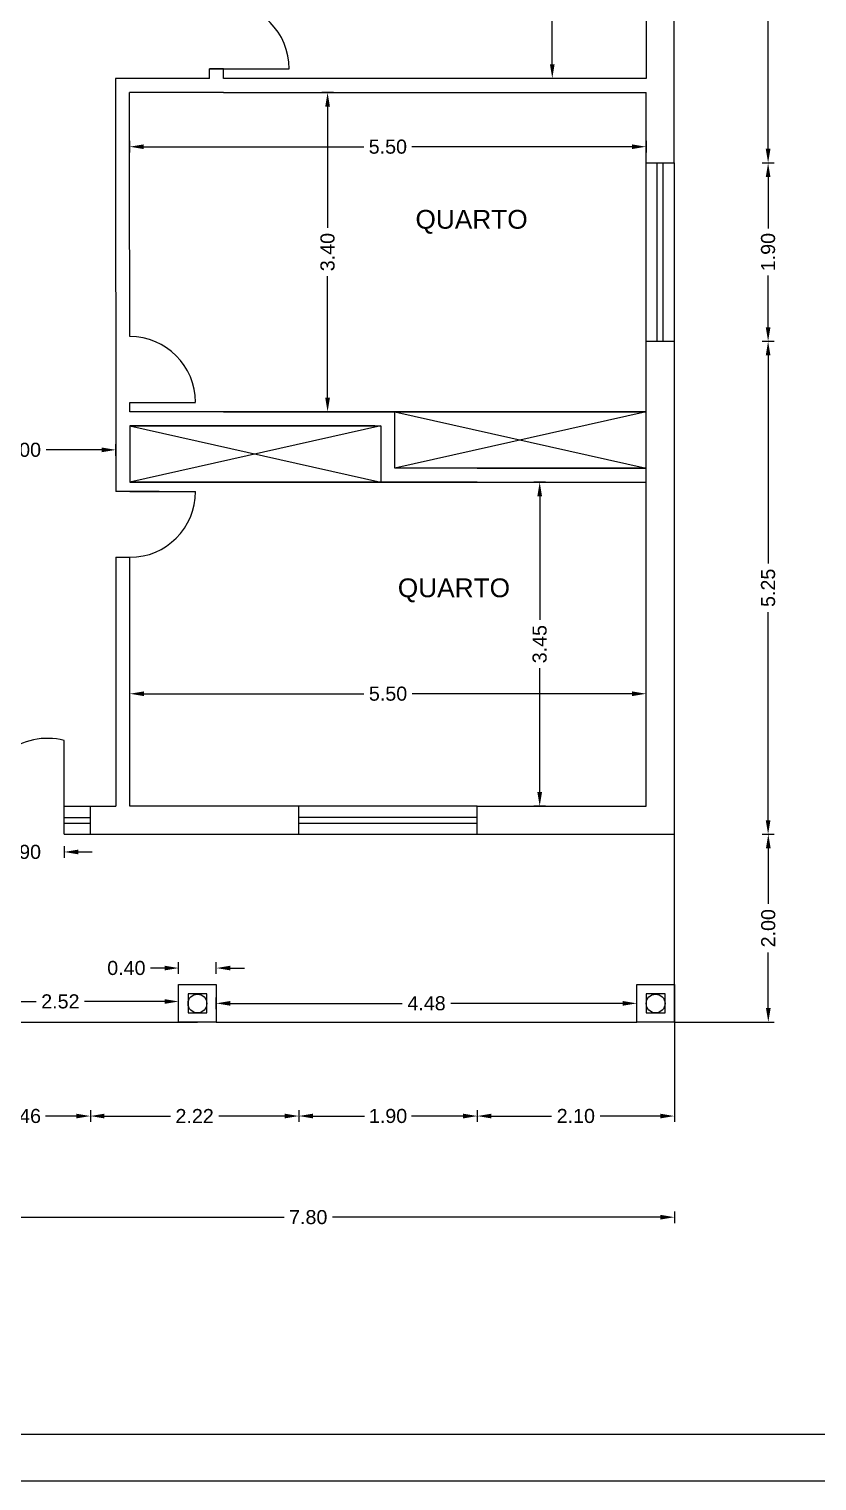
# Model space of a CAD drawing. Header units: millimetres. Extents: x 1315 to 1720, y -131 to -50.
# Drawn here: x 1503.96 to 1512.35, y -130.65 to -115.19 of the extents above; entities that cross this region are included whole.
import ezdxf

# ---------------------------------------------------------------- set-up
doc = ezdxf.new("R2010")
doc.units = ezdxf.units.MM
doc.linetypes.add('JIS_02_2.0', pattern=[3, 2, -1])
doc.layers.add('cotas', color=1, linetype='Continuous')
doc.styles.get("Standard").update_dxf_attribs({"font": 'ARIALUNI.TTF', "height": 0.22})
doc.dimstyles.get("Standard").update_dxf_attribs({"dimtxt": 0.15, "dimasz": 0.15, "dimexe": 0.0625, "dimexo": 0.0625, "dimgap": 0.0625, "dimtad": 0, "dimzin": 0, "dimdsep": 46, "dimtxsty": 'Standard', "dimcen": 2.5, "dimclrd": 256, "dimclre": 256, "dimclrt": 256, "dimazin": 0, "dimtfac": 1, "dimtofl": 0, "dimtmove": 0, "dimatfit": 3, "dimfxl": 0.0625, "dimfxlon": 1, "dimtolj": 1, "dimtzin": 0, "dimlwd": -1, "dimlwe": -1, "dimarcsym": 0})

# ---------------------------------------------------------------- blocks, each defined once
blk = doc.blocks.new('*D11')
at = {"layer": 'cotas', "transparency": 16777216}
for p, q in [((1511.768, -110.915), (1511.893, -110.915)), ((1511.83, -111.065), (1511.83, -113.507)), ((1511.83, -116.465), (1511.83, -114.022)), ((1511.768, -116.615), (1511.893, -116.615))]:
    blk.add_line(p, q, dxfattribs=at)
for points in [[(1511.805, -111.065), (1511.855, -111.065), (1511.83, -110.915)], [(1511.805, -116.465), (1511.855, -116.465), (1511.83, -116.615)]]:
    blk.add_solid(points, dxfattribs=at)
at = {"layer": 'Defpoints', "color": 0, "transparency": 16777216}
for p in [(1510.83, -110.915), (1510.83, -116.615), (1511.83, -116.615)]:
    blk.add_point(p, dxfattribs=at)
at = {"layer": 'cotas', "transparency": 16777216, "insert": (1511.83, -113.765), "char_height": 0.15, "attachment_point": 5, "rotation": 90}
blk.add_mtext('\\A1;5.70', dxfattribs=at)
blk = doc.blocks.new('*D12')
at = {"layer": 'cotas', "transparency": 16777216}
for p, q in [((1511.768, -116.615), (1511.893, -116.615)), ((1511.768, -118.515), (1511.893, -118.515))]:
    blk.add_line(p, q, dxfattribs=at)
at = {"layer": 'cotas', "lineweight": -2, "transparency": 16777216}
for p, q in [((1511.83, -116.765), (1511.83, -117.315)), ((1511.83, -118.365), (1511.83, -117.815))]:
    blk.add_line(p, q, dxfattribs=at)
at = {"layer": 'cotas', "transparency": 16777216}
for points in [[(1511.805, -116.765), (1511.855, -116.765), (1511.83, -116.615)], [(1511.805, -118.365), (1511.855, -118.365), (1511.83, -118.515)]]:
    blk.add_solid(points, dxfattribs=at)
at = {"layer": 'Defpoints', "color": 0, "transparency": 16777216}
for p in [(1510.83, -116.615), (1510.83, -118.515), (1511.83, -118.515)]:
    blk.add_point(p, dxfattribs=at)
at = {"layer": 'cotas', "transparency": 16777216, "insert": (1511.83, -117.565), "char_height": 0.15, "attachment_point": 5, "rotation": 90}
blk.add_mtext('\\A1;1.90', dxfattribs=at)
blk = doc.blocks.new('*D38')
at = {"layer": 'cotas', "transparency": 16777216}
for p, q in [((1511.768, -118.515), (1511.893, -118.515)), ((1511.83, -118.665), (1511.83, -120.882)), ((1511.83, -123.615), (1511.83, -121.398)), ((1511.768, -123.765), (1511.893, -123.765))]:
    blk.add_line(p, q, dxfattribs=at)
for points in [[(1511.805, -118.665), (1511.855, -118.665), (1511.83, -118.515)], [(1511.805, -123.615), (1511.855, -123.615), (1511.83, -123.765)]]:
    blk.add_solid(points, dxfattribs=at)
at = {"layer": 'Defpoints', "color": 0, "transparency": 16777216}
for p in [(1510.83, -118.515), (1510.83, -123.765), (1511.83, -123.765)]:
    blk.add_point(p, dxfattribs=at)
at = {"layer": 'cotas', "transparency": 16777216, "insert": (1511.83, -121.14), "char_height": 0.15, "attachment_point": 5, "rotation": 90}
blk.add_mtext('\\A1;5.25', dxfattribs=at)
blk = doc.blocks.new('*D39')
at = {"layer": 'cotas', "transparency": 16777216}
for p, q in [((1511.769, -123.765), (1511.894, -123.765)), ((1511.832, -123.915), (1511.832, -124.506)), ((1511.832, -125.615), (1511.832, -125.023)), ((1511.769, -125.765), (1511.894, -125.765))]:
    blk.add_line(p, q, dxfattribs=at)
for points in [[(1511.807, -123.915), (1511.857, -123.915), (1511.832, -123.765)], [(1511.807, -125.615), (1511.857, -125.615), (1511.832, -125.765)]]:
    blk.add_solid(points, dxfattribs=at)
at = {"layer": 'Defpoints', "color": 0, "transparency": 16777216}
for p in [(1510.83, -123.765), (1510.832, -125.765), (1511.832, -125.765)]:
    blk.add_point(p, dxfattribs=at)
at = {"layer": 'cotas', "transparency": 16777216, "insert": (1511.832, -124.765), "char_height": 0.15, "attachment_point": 5, "rotation": 90}
blk.add_mtext('\\A1;2.00', dxfattribs=at)
blk = doc.blocks.new('*D40')
at = {"layer": 'cotas', "transparency": 16777216}
for p, q in [((1505.952, -125.627), (1505.952, -125.502)), ((1510.432, -125.627), (1510.432, -125.502)), ((1506.102, -125.565), (1507.931, -125.565)), ((1510.282, -125.565), (1508.452, -125.565))]:
    blk.add_line(p, q, dxfattribs=at)
for points in [[(1506.102, -125.54), (1506.102, -125.59), (1505.952, -125.565)], [(1510.282, -125.54), (1510.282, -125.59), (1510.432, -125.565)]]:
    blk.add_solid(points, dxfattribs=at)
at = {"layer": 'Defpoints', "color": 0, "transparency": 16777216}
for p in [(1510.432, -125.565), (1505.952, -125.765), (1510.432, -125.765)]:
    blk.add_point(p, dxfattribs=at)
at = {"layer": 'cotas', "transparency": 16777216, "insert": (1508.192, -125.565), "char_height": 0.15, "attachment_point": 5}
blk.add_mtext('\\A1;4.48', dxfattribs=at)
blk = doc.blocks.new('*D41')
at = {"layer": 'cotas', "transparency": 16777216}
for p, q in [((1503.032, -125.608), (1503.032, -125.483)), ((1503.182, -125.545), (1504.034, -125.545)), ((1505.402, -125.545), (1504.55, -125.545)), ((1505.552, -125.608), (1505.552, -125.483))]:
    blk.add_line(p, q, dxfattribs=at)
for points in [[(1503.182, -125.52), (1503.182, -125.57), (1503.032, -125.545)], [(1505.402, -125.52), (1505.402, -125.57), (1505.552, -125.545)]]:
    blk.add_solid(points, dxfattribs=at)
at = {"layer": 'Defpoints', "color": 0, "transparency": 16777216}
for p in [(1505.552, -125.545), (1503.032, -125.765), (1505.552, -125.765)]:
    blk.add_point(p, dxfattribs=at)
at = {"layer": 'cotas', "transparency": 16777216, "insert": (1504.292, -125.545), "char_height": 0.15, "attachment_point": 5}
blk.add_mtext('\\A1;2.52', dxfattribs=at)
blk = doc.blocks.new('*D42')
at = {"layer": 'cotas', "transparency": 16777216}
for p, q in [((1503.282, -123.953), (1503.132, -123.953)), ((1503.432, -123.89), (1503.432, -124.015)), ((1504.332, -123.89), (1504.332, -124.015)), ((1504.482, -123.953), (1504.632, -123.953))]:
    blk.add_line(p, q, dxfattribs=at)
for points in [[(1503.282, -123.928), (1503.282, -123.978), (1503.432, -123.953)], [(1504.482, -123.928), (1504.482, -123.978), (1504.332, -123.953)]]:
    blk.add_solid(points, dxfattribs=at)
at = {"layer": 'Defpoints', "color": 0, "transparency": 16777216}
for p in [(1503.432, -123.765), (1504.332, -123.765), (1504.332, -123.953)]:
    blk.add_point(p, dxfattribs=at)
at = {"layer": 'cotas', "transparency": 16777216, "insert": (1503.882, -123.953), "char_height": 0.15, "attachment_point": 5}
blk.add_mtext('\\A1;0.90', dxfattribs=at)
blk = doc.blocks.new('*D43')
at = {"layer": 'cotas', "transparency": 16777216}
for p, q in [((1505.032, -122.33), (1505.032, -122.205)), ((1505.182, -122.268), (1507.525, -122.268)), ((1510.382, -122.268), (1508.039, -122.268)), ((1510.532, -122.33), (1510.532, -122.205))]:
    blk.add_line(p, q, dxfattribs=at)
for points in [[(1505.182, -122.243), (1505.182, -122.293), (1505.032, -122.268)], [(1510.382, -122.243), (1510.382, -122.293), (1510.532, -122.268)]]:
    blk.add_solid(points, dxfattribs=at)
at = {"layer": 'Defpoints', "color": 0, "transparency": 16777216}
for p in [(1510.532, -122.268), (1505.032, -123.465), (1510.532, -123.465)]:
    blk.add_point(p, dxfattribs=at)
at = {"layer": 'cotas', "transparency": 16777216, "insert": (1507.782, -122.268), "char_height": 0.15, "attachment_point": 5}
blk.add_mtext('\\A1;5.50', dxfattribs=at)
blk = doc.blocks.new('*D44')
at = {"layer": 'cotas', "transparency": 16777216}
for p, q in [((1509.46, -120.015), (1509.335, -120.015)), ((1509.397, -120.165), (1509.397, -121.482)), ((1509.397, -123.315), (1509.397, -121.997)), ((1509.46, -123.465), (1509.335, -123.465))]:
    blk.add_line(p, q, dxfattribs=at)
for points in [[(1509.372, -120.165), (1509.422, -120.165), (1509.397, -120.015)], [(1509.372, -123.315), (1509.422, -123.315), (1509.397, -123.465)]]:
    blk.add_solid(points, dxfattribs=at)
at = {"layer": 'Defpoints', "color": 0, "transparency": 16777216}
for p in [(1510.532, -120.015), (1509.397, -123.465), (1510.532, -123.465)]:
    blk.add_point(p, dxfattribs=at)
at = {"layer": 'cotas', "transparency": 16777216, "insert": (1509.397, -121.74), "char_height": 0.15, "attachment_point": 5, "rotation": 90}
blk.add_mtext('\\A1;3.45', dxfattribs=at)
blk = doc.blocks.new('*D53')
at = {"layer": 'cotas', "color": 0, "transparency": 16777216}
for p, q in [((1509.593, -106.915), (1509.468, -106.915)), ((1509.531, -107.065), (1509.531, -111.057)), ((1509.531, -115.565), (1509.531, -111.572)), ((1509.593, -115.715), (1509.468, -115.715))]:
    blk.add_line(p, q, dxfattribs=at)
for points in [[(1509.506, -107.065), (1509.556, -107.065), (1509.531, -106.915)], [(1509.506, -115.565), (1509.556, -115.565), (1509.531, -115.715)]]:
    blk.add_solid(points, dxfattribs=at)
at = {"layer": 'Defpoints', "color": 0, "transparency": 16777216}
for p in [(1510.53, -106.915), (1509.531, -115.715), (1510.53, -115.715)]:
    blk.add_point(p, dxfattribs=at)
at = {"layer": 'cotas', "transparency": 16777216, "insert": (1509.531, -111.315), "char_height": 0.15, "attachment_point": 5, "rotation": 90}
blk.add_mtext('\\A1;8.80', dxfattribs=at)
blk = doc.blocks.new('*D54')
at = {"layer": 'cotas', "transparency": 16777216}
for p, q in [((1507.201, -115.865), (1507.076, -115.865)), ((1507.138, -116.015), (1507.138, -117.308)), ((1507.138, -119.115), (1507.138, -117.822)), ((1507.201, -119.265), (1507.076, -119.265))]:
    blk.add_line(p, q, dxfattribs=at)
for points in [[(1507.113, -116.015), (1507.163, -116.015), (1507.138, -115.865)], [(1507.113, -119.115), (1507.163, -119.115), (1507.138, -119.265)]]:
    blk.add_solid(points, dxfattribs=at)
at = {"layer": 'Defpoints', "color": 0, "transparency": 16777216}
for p in [(1507.138, -115.865), (1507.781, -115.865), (1507.781, -119.265)]:
    blk.add_point(p, dxfattribs=at)
at = {"layer": 'cotas', "transparency": 16777216, "insert": (1507.138, -117.565), "char_height": 0.15, "attachment_point": 5, "rotation": 90}
blk.add_mtext('\\A1;3.40', dxfattribs=at)
blk = doc.blocks.new('*D62')
at = {"layer": 'cotas', "transparency": 16777216}
for p, q in [((1502.882, -119.734), (1502.882, -119.609)), ((1504.882, -119.734), (1504.882, -119.609)), ((1503.032, -119.671), (1503.623, -119.671)), ((1504.732, -119.671), (1504.14, -119.671))]:
    blk.add_line(p, q, dxfattribs=at)
for points in [[(1503.032, -119.646), (1503.032, -119.696), (1502.882, -119.671)], [(1504.732, -119.646), (1504.732, -119.696), (1504.882, -119.671)]]:
    blk.add_solid(points, dxfattribs=at)
at = {"layer": 'Defpoints', "color": 0, "transparency": 16777216}
for p in [(1502.882, -119.671), (1502.882, -120.115), (1504.882, -120.115)]:
    blk.add_point(p, dxfattribs=at)
at = {"layer": 'cotas', "transparency": 16777216, "insert": (1503.882, -119.671), "char_height": 0.15, "attachment_point": 5}
blk.add_mtext('\\A1;2.00', dxfattribs=at)
blk = doc.blocks.new('*D65')
at = {"layer": 'cotas', "transparency": 16777216}
for p, q in [((1508.732, -126.702), (1508.732, -126.827)), ((1508.882, -126.765), (1509.523, -126.765)), ((1510.682, -126.765), (1510.04, -126.765)), ((1510.832, -126.702), (1510.832, -126.827))]:
    blk.add_line(p, q, dxfattribs=at)
for points in [[(1508.882, -126.74), (1508.882, -126.79), (1508.732, -126.765)], [(1510.682, -126.74), (1510.682, -126.79), (1510.832, -126.765)]]:
    blk.add_solid(points, dxfattribs=at)
at = {"layer": 'Defpoints', "color": 0, "transparency": 16777216}
for p in [(1508.732, -123.765), (1510.832, -123.765), (1510.832, -126.765)]:
    blk.add_point(p, dxfattribs=at)
at = {"layer": 'cotas', "transparency": 16777216, "insert": (1509.782, -126.765), "char_height": 0.15, "attachment_point": 5}
blk.add_mtext('\\A1;2.10', dxfattribs=at)
blk = doc.blocks.new('*D66')
at = {"layer": 'cotas', "transparency": 16777216}
for p, q in [((1506.832, -126.702), (1506.832, -126.827)), ((1506.982, -126.765), (1507.532, -126.765)), ((1508.582, -126.765), (1508.032, -126.765)), ((1508.732, -126.702), (1508.732, -126.827))]:
    blk.add_line(p, q, dxfattribs=at)
for points in [[(1506.982, -126.74), (1506.982, -126.79), (1506.832, -126.765)], [(1508.582, -126.74), (1508.582, -126.79), (1508.732, -126.765)]]:
    blk.add_solid(points, dxfattribs=at)
at = {"layer": 'Defpoints', "color": 0, "transparency": 16777216}
for p in [(1506.832, -123.765), (1508.732, -123.765), (1508.732, -126.765)]:
    blk.add_point(p, dxfattribs=at)
at = {"layer": 'cotas', "transparency": 16777216, "insert": (1507.782, -126.765), "char_height": 0.15, "attachment_point": 5}
blk.add_mtext('\\A1;1.90', dxfattribs=at)
blk = doc.blocks.new('*D67')
at = {"layer": 'cotas', "transparency": 16777216}
for p, q in [((1504.612, -126.702), (1504.612, -126.827)), ((1504.762, -126.765), (1505.464, -126.765)), ((1506.682, -126.765), (1505.98, -126.765)), ((1506.832, -126.702), (1506.832, -126.827))]:
    blk.add_line(p, q, dxfattribs=at)
for points in [[(1504.762, -126.74), (1504.762, -126.79), (1504.612, -126.765)], [(1506.682, -126.74), (1506.682, -126.79), (1506.832, -126.765)]]:
    blk.add_solid(points, dxfattribs=at)
at = {"layer": 'Defpoints', "color": 0, "transparency": 16777216}
for p in [(1504.612, -123.465), (1506.832, -123.465), (1504.612, -126.765)]:
    blk.add_point(p, dxfattribs=at)
at = {"layer": 'cotas', "transparency": 16777216, "insert": (1505.722, -126.765), "char_height": 0.15, "attachment_point": 5}
blk.add_mtext('\\A1;2.22', dxfattribs=at)
blk = doc.blocks.new('*D68')
at = {"layer": 'cotas', "transparency": 16777216}
for p, q in [((1503.152, -126.702), (1503.152, -126.827)), ((1503.302, -126.765), (1503.631, -126.765)), ((1504.462, -126.765), (1504.132, -126.765)), ((1504.612, -126.702), (1504.612, -126.827))]:
    blk.add_line(p, q, dxfattribs=at)
for points in [[(1503.302, -126.74), (1503.302, -126.79), (1503.152, -126.765)], [(1504.462, -126.74), (1504.462, -126.79), (1504.612, -126.765)]]:
    blk.add_solid(points, dxfattribs=at)
at = {"layer": 'Defpoints', "color": 0, "transparency": 16777216}
for p in [(1503.152, -123.765), (1504.612, -123.765), (1503.152, -126.765)]:
    blk.add_point(p, dxfattribs=at)
at = {"layer": 'cotas', "transparency": 16777216, "insert": (1503.882, -126.765), "char_height": 0.15, "attachment_point": 5}
blk.add_mtext('\\A1;1.46', dxfattribs=at)
blk = doc.blocks.new('*D14')
at = {"layer": 'cotas', "transparency": 16777216}
for p, q in [((1503.032, -127.78), (1503.032, -127.905)), ((1503.182, -127.842), (1506.675, -127.842)), ((1510.682, -127.842), (1507.189, -127.842)), ((1510.832, -127.78), (1510.832, -127.905))]:
    blk.add_line(p, q, dxfattribs=at)
for points in [[(1503.182, -127.817), (1503.182, -127.867), (1503.032, -127.842)], [(1510.682, -127.817), (1510.682, -127.867), (1510.832, -127.842)]]:
    blk.add_solid(points, dxfattribs=at)
at = {"layer": 'Defpoints', "color": 0, "transparency": 16777216}
for p in [(1503.032, -125.765), (1510.832, -125.765), (1510.832, -127.842)]:
    blk.add_point(p, dxfattribs=at)
at = {"layer": 'cotas', "transparency": 16777216, "insert": (1506.932, -127.842), "char_height": 0.15, "attachment_point": 5}
blk.add_mtext('\\A1;7.80', dxfattribs=at)
blk = doc.blocks.new('*D74')
at = {"layer": 'cotas', "transparency": 16777216}
for p, q in [((1505.03, -116.381), (1505.03, -116.506)), ((1510.53, -116.381), (1510.53, -116.506)), ((1505.18, -116.443), (1507.523, -116.443)), ((1510.38, -116.443), (1508.037, -116.443))]:
    blk.add_line(p, q, dxfattribs=at)
for points in [[(1505.18, -116.418), (1505.18, -116.468), (1505.03, -116.443)], [(1510.38, -116.418), (1510.38, -116.468), (1510.53, -116.443)]]:
    blk.add_solid(points, dxfattribs=at)
at = {"layer": 'Defpoints', "color": 0, "transparency": 16777216}
for p in [(1505.03, -115.865), (1510.53, -115.865), (1510.53, -116.443)]:
    blk.add_point(p, dxfattribs=at)
at = {"layer": 'cotas', "transparency": 16777216, "insert": (1507.78, -116.443), "char_height": 0.15, "attachment_point": 5}
blk.add_mtext('\\A1;5.50', dxfattribs=at)
blk = doc.blocks.new('*D80')
at = {"layer": 'cotas', "transparency": 16777216}
for p, q in [((1505.402, -125.189), (1505.252, -125.189)), ((1505.552, -125.251), (1505.552, -125.126)), ((1505.952, -125.251), (1505.952, -125.126)), ((1506.102, -125.189), (1506.252, -125.189))]:
    blk.add_line(p, q, dxfattribs=at)
for points in [[(1505.402, -125.164), (1505.402, -125.214), (1505.552, -125.189)], [(1506.102, -125.164), (1506.102, -125.214), (1505.952, -125.189)]]:
    blk.add_solid(points, dxfattribs=at)
at = {"layer": 'Defpoints', "color": 0, "transparency": 16777216}
for p in [(1505.552, -125.189), (1505.552, -125.365), (1505.952, -125.365)]:
    blk.add_point(p, dxfattribs=at)
at = {"layer": 'cotas', "transparency": 16777216, "insert": (1504.995, -125.189), "char_height": 0.15, "attachment_point": 5}
blk.add_mtext('\\A1;0.40', dxfattribs=at)

msp = doc.modelspace()

# ---------------------------------------------------------------- linework, layer by layer
at = {"color": 3}
for p, q in [((1510.53, -110.915), (1510.53, -115.715)), ((1510.83, -116.615), (1510.83, -110.915)), ((1506.03, -115.615), (1505.88, -115.615)), ((1505.88, -115.615), (1506.03, -115.615)), ((1505.88, -115.715), (1505.88, -115.615)), ((1506.03, -115.715), (1506.03, -115.615)), ((1506.03, -115.615), (1506.73, -115.615)), ((1505.03, -115.715), (1504.88, -115.715)), ((1504.88, -115.715), (1504.88, -115.865)), ((1505.88, -115.715), (1505.03, -115.715)), ((1510.53, -115.715), (1506.03, -115.715)), ((1510.53, -115.715), (1510.53, -115.715)), ((1504.88, -115.865), (1504.882, -120.115)), ((1505.03, -116.615), (1505.03, -115.865)), ((1506.03, -115.865), (1505.03, -115.865)), ((1506.03, -115.865), (1510.53, -115.865)), ((1510.53, -115.865), (1510.53, -115.865)), ((1510.53, -116.615), (1510.53, -115.865)), ((1505.032, -118.465), (1505.03, -116.615)), ((1510.53, -118.515), (1510.53, -116.615)), ((1510.53, -116.615), (1510.83, -116.615)), ((1510.65, -118.515), (1510.65, -116.615)), ((1510.71, -116.615), (1510.71, -118.515)), ((1510.83, -116.615), (1510.83, -118.515)), ((1510.53, -119.765), (1510.53, -118.515)), ((1510.53, -118.515), (1510.83, -118.515)), ((1510.832, -123.765), (1510.832, -118.515)), ((1505.032, -119.265), (1505.032, -119.165)), ((1505.032, -119.165), (1505.732, -119.165)), ((1510.53, -119.265), (1505.031, -119.265)), ((1506.03, -119.265), (1510.53, -119.265)), ((1507.856, -119.865), (1507.856, -119.265)), ((1510.53, -119.265), (1507.856, -119.865)), ((1507.856, -119.265), (1510.531, -119.865)), ((1507.641, -119.415), (1505.031, -119.415)), ((1505.031, -119.415), (1507.656, -119.415)), ((1505.031, -119.415), (1507.666, -119.415)), ((1505.031, -119.415), (1507.706, -119.415)), ((1507.706, -119.415), (1505.031, -120.015)), ((1505.031, -119.415), (1507.706, -120.015)), ((1505.031, -119.415), (1505.032, -120.015)), ((1506.03, -119.415), (1507.641, -119.415)), ((1507.706, -119.415), (1507.706, -120.015)), ((1510.53, -119.765), (1510.53, -119.765)), ((1510.532, -120.015), (1510.53, -119.765)), ((1510.531, -119.865), (1507.856, -119.865)), ((1510.531, -119.865), (1507.906, -119.865)), ((1508.732, -119.865), (1507.92, -119.865)), ((1508.732, -119.865), (1510.531, -119.865)), ((1505.032, -120.115), (1504.882, -120.115)), ((1508.732, -120.015), (1505.031, -120.015)), ((1505.031, -120.015), (1510.532, -120.015)), ((1505.031, -120.015), (1507.641, -120.015)), ((1505.345, -120.115), (1505.032, -120.115)), ((1505.032, -120.115), (1505.732, -120.115)), ((1510.532, -123.465), (1510.532, -120.015)), ((1504.882, -120.815), (1504.882, -122.635)), ((1504.882, -120.815), (1505.032, -120.815)), ((1505.032, -122.4), (1505.032, -120.815)), ((1505.032, -123.465), (1505.032, -122.4)), ((1504.882, -122.635), (1504.882, -123.465)), ((1504.332, -123.465), (1504.332, -122.765)), ((1504.332, -123.465), (1504.812, -123.465)), ((1504.332, -123.765), (1504.332, -123.465)), ((1504.612, -123.765), (1504.612, -123.465)), ((1504.812, -123.465), (1504.882, -123.465)), ((1505.182, -123.465), (1505.032, -123.465)), ((1505.589, -123.465), (1505.182, -123.465)), ((1506.832, -123.465), (1505.589, -123.465)), ((1506.832, -123.765), (1506.832, -123.465)), ((1508.732, -123.465), (1506.832, -123.465)), ((1508.732, -123.765), (1508.732, -123.465)), ((1508.732, -123.465), (1510.532, -123.465)), ((1510.532, -123.465), (1510.532, -123.465)), ((1510.832, -123.765), (1510.832, -123.465)), ((1504.332, -123.585), (1504.612, -123.585)), ((1504.332, -123.645), (1504.612, -123.645)), ((1508.732, -123.585), (1506.832, -123.585)), ((1506.832, -123.645), (1508.732, -123.645)), ((1504.332, -123.765), (1504.332, -123.765)), ((1504.332, -123.765), (1504.612, -123.765)), ((1504.612, -123.765), (1506.832, -123.765)), ((1506.832, -123.765), (1508.732, -123.765)), ((1506.832, -123.765), (1510.832, -123.765)), ((1510.832, -123.765), (1510.832, -123.765)), ((1510.832, -125.765), (1510.832, -123.765)), ((1503.032, -125.765), (1505.552, -125.765)), ((1503.032, -125.765), (1505.552, -125.765)), ((1505.552, -125.765), (1505.752, -125.765)), ((1505.952, -125.765), (1510.432, -125.765)), ((1510.832, -125.765), (1510.508, -125.765))]:
    msp.add_line(p, q, dxfattribs=at)
at = {"color": 30}
msp.add_line((1493.2, -130.151), (1532.2, -130.151), dxfattribs=at)
msp.add_line((1490.7, -130.651), (1532.7, -130.651))
at = {"color": 3}
for points in [[(1505.552, -125.765), (1505.552, -125.365), (1505.952, -125.365), (1505.952, -125.765)], [(1510.432, -125.765), (1510.432, -125.365), (1510.832, -125.365), (1510.832, -125.765)], [(1505.852, -125.665), (1505.852, -125.465), (1505.652, -125.465), (1505.652, -125.665)], [(1510.732, -125.665), (1510.732, -125.465), (1510.532, -125.465), (1510.532, -125.665)]]:
    msp.add_lwpolyline(points, close=True, dxfattribs=at)
for centre in [(1505.752, -125.567), (1510.632, -125.567)]:
    msp.add_circle(centre, 0.1, dxfattribs=at)
for centre, radius, start, end in [((1506.03, -115.615), 0.7, 0, 90), ((1505.032, -119.165), 0.7, 0.0462, 90), ((1505.032, -120.115), 0.7, 270, 0), ((1504.154, -123.465), 0.722, 75.75, 180)]:
    msp.add_arc(centre, radius, start, end, dxfattribs=at)
at = {"layer": 'cotas', "color": 3}
msp.add_line((1510.53, -118.515), (1510.83, -118.515), dxfattribs=at)
at = {"layer": 'cotas'}
for q in [(1511.832, -125.765), (1510.832, -126.765)]:
    msp.add_line((1510.832, -125.765), q, dxfattribs=at)

# ---------------------------------------------------------------- texts
at = {"linetype": 'JIS_02_2.0', "lineweight": 100, "ltscale": 0.05, "char_height": 0.2, "attachment_point": 1}
for insert in [(1508.074, -117.116), (1507.886, -121.04)]:
    msp.add_mtext_dynamic_manual_height_columns('QUARTO', width=1.66933, gutter_width=88.691, heights=[0], dxfattribs=dict(at, insert=insert))

# ---------------------------------------------------------------- dimensions: what is measured, and where the dimension line sits
at = {"layer": 'cotas'}
for base, p1, p2, override, picture, middle in [((1509.531, -115.715), (1510.53, -106.915), (1510.53, -115.715), {"dimclrd": 0, "dimclre": 0}, '*D53', (1509.531, -111.315)), ((1511.83, -118.515), (1510.83, -116.615), (1510.83, -118.515), {"dimlwd": 65534}, '*D12', (1511.83, -117.565))]:
    dim = msp.add_linear_dim(base=base, p1=p1, p2=p2, angle=90, dimstyle='Standard', override=override, dxfattribs=at)
    dim.commit()
    dim.dimension.update_dxf_attribs({"geometry": picture, "text_midpoint": middle})
for base, p1, p2, picture, middle in [((1511.83, -116.615), (1510.83, -110.915), (1510.83, -116.615), '*D11', (1511.83, -113.765)), ((1507.138, -115.865), (1507.781, -119.265), (1507.781, -115.865), '*D54', (1507.138, -117.565)), ((1511.83, -123.765), (1510.83, -118.515), (1510.83, -123.765), '*D38', (1511.83, -121.14)), ((1509.397, -123.465), (1510.532, -120.015), (1510.532, -123.465), '*D44', (1509.397, -121.74)), ((1511.832, -125.765), (1510.83, -123.765), (1510.832, -125.765), '*D39', (1511.832, -124.765))]:
    dim = msp.add_linear_dim(base=base, p1=p1, p2=p2, angle=90, dimstyle='Standard', dxfattribs=at)
    dim.commit()
    dim.dimension.update_dxf_attribs({"geometry": picture, "text_midpoint": middle})
for base, p1, p2, picture, middle in [((1510.53, -116.443), (1505.03, -115.865), (1510.53, -115.865), '*D74', (1507.78, -116.443)), ((1502.882, -119.671), (1504.882, -120.115), (1502.882, -120.115), '*D62', (1503.882, -119.671)), ((1510.532, -122.268), (1505.032, -123.465), (1510.532, -123.465), '*D43', (1507.782, -122.268)), ((1504.612, -126.765), (1506.832, -123.465), (1504.612, -123.465), '*D67', (1505.722, -126.765)), ((1504.332, -123.953), (1503.432, -123.765), (1504.332, -123.765), '*D42', (1503.882, -123.953)), ((1503.152, -126.765), (1504.612, -123.765), (1503.152, -123.765), '*D68', (1503.882, -126.765)), ((1508.732, -126.765), (1506.832, -123.765), (1508.732, -123.765), '*D66', (1507.782, -126.765)), ((1510.832, -126.765), (1508.732, -123.765), (1510.832, -123.765), '*D65', (1509.782, -126.765)), ((1505.552, -125.189), (1505.952, -125.365), (1505.552, -125.365), '*D80', (1504.995, -125.189)), ((1505.552, -125.545), (1503.032, -125.765), (1505.552, -125.765), '*D41', (1504.292, -125.545)), ((1510.432, -125.565), (1505.952, -125.765), (1510.432, -125.765), '*D40', (1508.192, -125.565)), ((1510.832, -127.842), (1503.032, -125.765), (1510.832, -125.765), '*D14', (1506.932, -127.842))]:
    dim = msp.add_linear_dim(base=base, p1=p1, p2=p2, dimstyle='Standard', dxfattribs=at)
    dim.commit()
    dim.dimension.update_dxf_attribs({"geometry": picture, "text_midpoint": middle})

doc.saveas('drawing.dxf')
